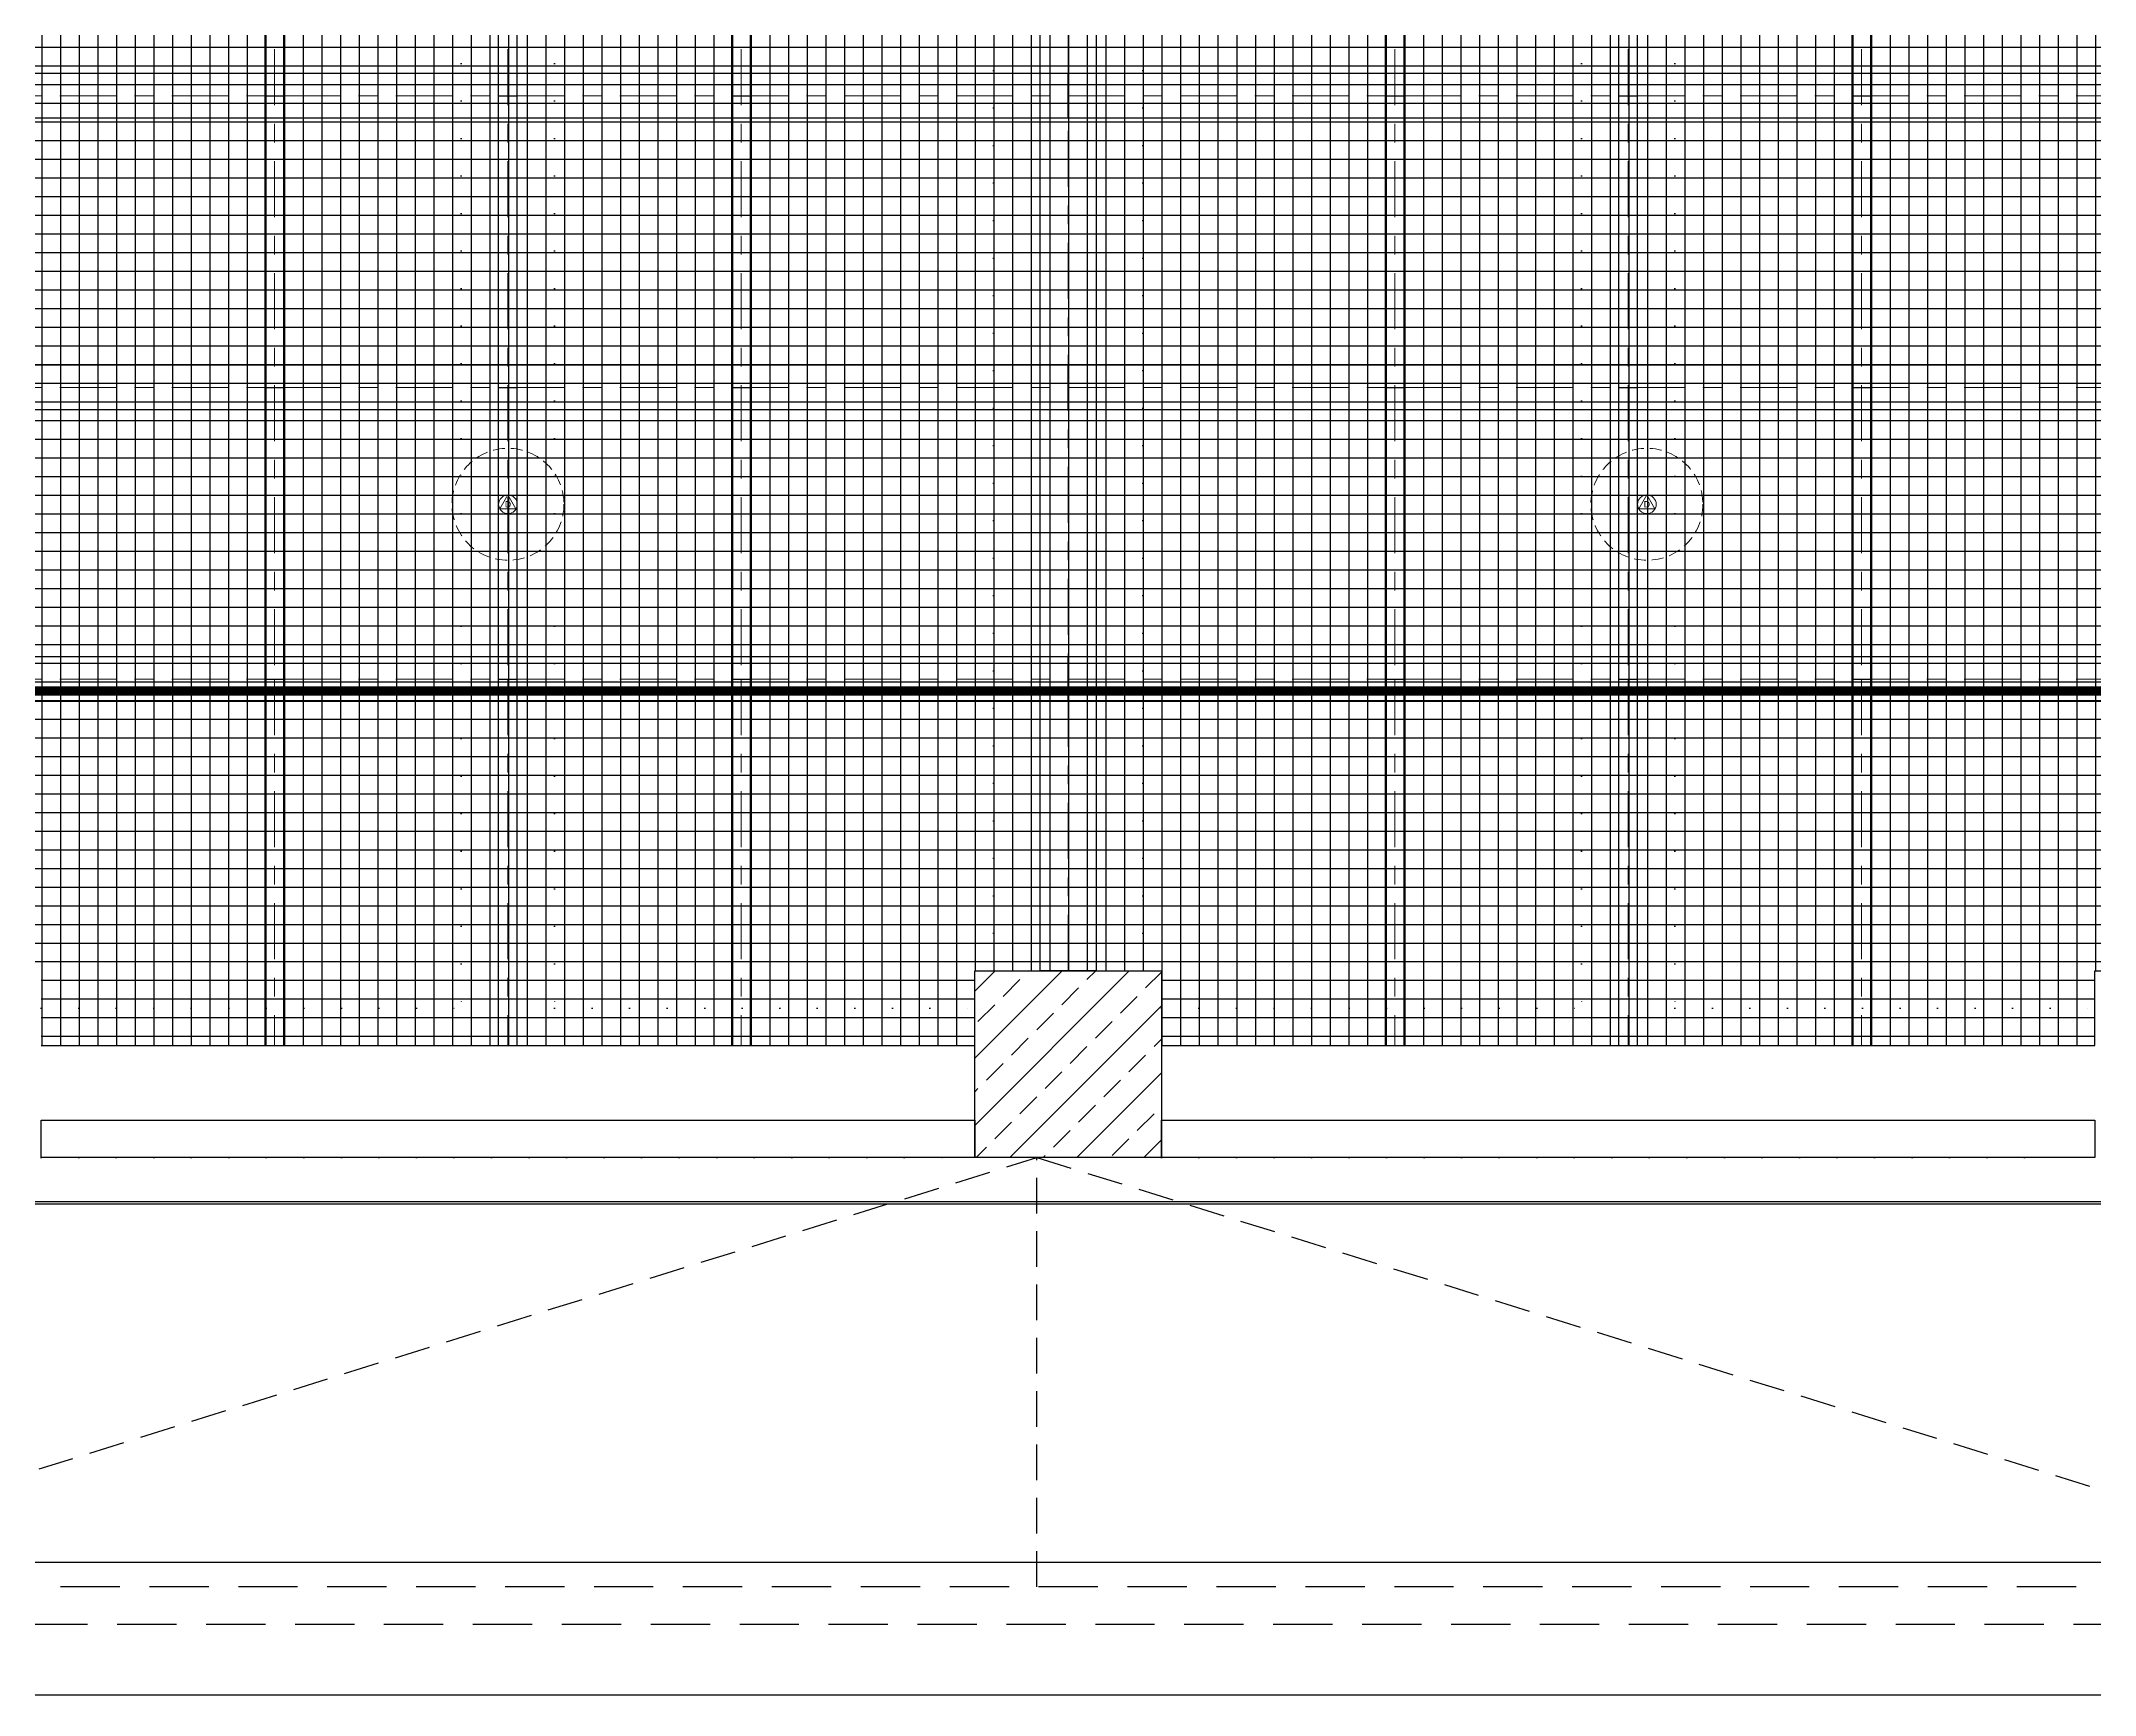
# Model space of a CAD drawing. Header units: centimetres. Extents: x 405564 to 502064, y 46284 to 60634.
# Drawn here: x 445350 to 446450, y 51795 to 52681 of the extents above; entities that cross this region are included whole.
import ezdxf
from ezdxf.enums import TextEntityAlignment as Align
from ezdxf.xclip import XClip

# ---------------------------------------------------------------- set-up
doc = ezdxf.new("R2010")
doc.units = ezdxf.units.CM
doc.header["$XCLIPFRAME"] = 0
for name, pattern in [('ACAD_ISO07W100', [3, 0, -3]), ('BORDER', [1.75, 0.5, -0.25, 0.5, -0.25, 0, -0.25]), ('DASHDOT', [25.4, 12.7, -6.35, 0, -6.35]), ('DOT', [0.25, 0, -0.25]), ('HIDDEN', [9.525, 6.35, -3.175]), ('XKITLINE03', [6, 3, -1, 1, -1])]:
    doc.linetypes.add(name, pattern=pattern)
doc.layers.get('0').update_dxf_attribs({"color": 8, "lineweight": 9})
for name, color, linetype, lineweight in [('---___EB_draft00_parselsiniri', 8, 'BORDER', 9), ('0-KRCN-AYDINLATMA-130426', 8, 'Continuous', 9), ('0-KRCN-MİMARİ-220526', 8, 'Continuous', 9)]:
    doc.layers.add(name, color=color, linetype=linetype, lineweight=lineweight)
for name, color, linetype in [('AS_DOS_TERAS_UST', 8, 'ACAD_ISO07W100'), ('AS_DUV_CIMENTO ESASLI PANEL CEPHE KAPLAMASI', 8, 'Continuous'), ('AS_DUV_GAZBETON', 8, 'Continuous'), ('AS_GOR_UZAK2', 8, 'Continuous'), ('AS_PRFL_CELIK', 8, 'Continuous'), ('AS_PRFL_CELIK AKS', 8, 'Continuous'), ('AS_PRFL_CELIK PLATFORM IZGARA', 8, 'Continuous'), ('AS_TA_BETONARME', 5, 'Continuous'), ('AS_TA_HIDDEN', 8, 'HIDDEN'), ('AS_TA_TARAMA', 8, 'Continuous'), ('AS_TES_SUZGEC', 171, 'Continuous')]:
    doc.layers.add(name, color=color, linetype=linetype)
doc.styles.add('2', font='arial.ttf', dxfattribs={"width": 0.9, "height": 200})

# ---------------------------------------------------------------- blocks, each defined once
blk = doc.blocks.new('KD')
at = {"layer": '0-KRCN-AYDINLATMA-130426'}
for p, q in [((0, 5), (-4.3, -2.5)), ((4.3, -2.5), (0, 5)), ((4.3, -2.5), (-4.3, -2.5))]:
    blk.add_line(p, q, dxfattribs=at)
at = {"layer": '0-KRCN-AYDINLATMA-130426', "linetype": 'HIDDEN'}
blk.add_circle((0, 0), 30, dxfattribs=at)
at = {"layer": '0-KRCN-AYDINLATMA-130426'}
blk.add_circle((0, 0), 5, dxfattribs=at)
at = {"layer": '0-KRCN-AYDINLATMA-130426', "style": '2'}
blk.add_text('D', height=3.36, dxfattribs=at).set_placement((0, 0), align=Align.MIDDLE_CENTER)
blk = doc.blocks.new('G$C27E741DA')
at = {"layer": '0-KRCN-AYDINLATMA-130426'}
for p in [(7535.7, 5298.5), (8145.7, 5298.5)]:
    blk.add_blockref('KD', p, dxfattribs=at)
blk = doc.blocks.new('PLATFORM IZGARASI VE KEDI YOLU YERLESIMI')
at = {"layer": 'AS_PRFL_CELIK PLATFORM IZGARA', "transparency": 33554687}
h = blk.add_hatch(dxfattribs=at)
h.set_pattern_fill('_USER', color=256, scale=10, double=1, pattern_type=0)
h.set_pattern_definition([(0, (-443149.746, -56832.563), (0, 10), []), (90, (-443149.746, -56832.563), (-10, 6e-16), [])])
h.paths.add_polyline_path([(1550, -2400), (1500, -2400), (1500, -2100), (1290, -2100), (1290, -1940), (720, -1940), (720, -2100), (1155, -2100), (1155, -2350), (50, -2350), (50, -4025), (220, -4025), (220, -4690), (900, -4690), (900, -4650), (1000, -4650), (1000, -4690), (1500, -4690), (1500, -4650), (1600, -4650), (1600, -4690), (2100, -4690), (2100, -4650), (2200, -4650), (2200, -4690), (2700, -4690), (2700, -4650), (2800, -4650), (2800, -4690), (3300, -4690), (3300, -4650), (3400, -4650), (3400, -4690), (3775, -4690), (3775, -4337.5), (3950, -4337.5), (3950, -4025), (3775, -4025), (3775, -3556.2), (3650, -3556.2), (2575, -3556.2), (2575, -3000), (2150, -3000), (2150, -2400), (2100, -2400), (2100, -2350), (1850, -2350), (1850, -2850), (1550, -2850)])
h.paths.add_polyline_path([(900, -3300), (1000, -3300), (1000, -3400), (900, -3400)], flags=16)
h.paths.add_polyline_path([(1500, -3300), (1600, -3300), (1600, -3400), (1500, -3400)], flags=16)
h.paths.add_polyline_path([(1550, -3556.2), (1850, -3556.2), (1850, -3868.7), (1550, -3868.7)], flags=16)
h.paths.add_polyline_path([(1975, -3150), (2150, -3150), (2150, -3300), (2100, -3300), (2100, -3350), (1975, -3350)], flags=16)
h.paths.add_polyline_path([(2150, -3868.7), (2575, -3868.7), (2575, -4025), (2150, -4025)], flags=16)
at = {"layer": 'AS_PRFL_CELIK PLATFORM IZGARA'}
blk.add_lwpolyline([(2200, -4690), (2700, -4690), (2700, -4650), (2800, -4650), (2800, -4690), (3300, -4690), (3300, -4650), (3400, -4650), (3400, -4690), (3775, -4690), (3775, -4337.5), (3950, -4337.5), (3950, -4025), (3775, -4025), (3775, -3556.2), (2575, -3556.2), (2575, -3000), (2150, -3000)], dxfattribs=at)
blk = doc.blocks.new('OPK-site-surrounding-R01')
at = {"layer": '---___EB_draft00_parselsiniri', "linetype": 'DASHDOT', "ltscale": 5, "const_width": 5, "flags": 128}
blk.add_lwpolyline([(-303.7, 52.5), (22545.3, 391.1), (23723.4, -711), (24047.6, -4450), (-299.9, -4450)], close=True, dxfattribs=at)
blk = doc.blocks.new('A$C48c69b65')
at = {"layer": 'AS_PRFL_CELIK'}
for p, q in [((2735, -4650), (2735, -3400)), ((2765, -3400), (2765, -4650)), ((2320, -4493.7), (2320, -3556.2)), ((2330, -4493.7), (2330, -3556.2)), ((2445, -4493.7), (2445, -3556.2)), ((2455, -4493.7), (2455, -3556.2)), ((2570, -4493.7), (2570, -3556.2)), ((2580, -4493.7), (2580, -3556.2)), ((2920, -4493.7), (2920, -3556.2)), ((2930, -4493.7), (2930, -3556.2)), ((3045, -4493.7), (3045, -3556.2)), ((3055, -4493.7), (3055, -3556.2)), ((3170, -4493.7), (3170, -3556.2)), ((3180, -4493.7), (3180, -3556.2)), ((7535, -4169.2), (950, -4169.2)), ((2750, -4193.2), (2750, -4169.2)), ((2320, -4181.2), (2330, -4181.2)), ((2445, -4181.2), (2455, -4181.2)), ((2570, -4181.2), (2580, -4181.2)), ((2920, -4181.2), (2930, -4181.2)), ((3045, -4181.2), (3055, -4181.2)), ((3170, -4181.2), (3180, -4181.2)), ((7535, -4193.2), (950, -4193.2)), ((7535, -4325.5), (950, -4325.5)), ((2750, -4349.5), (2750, -4325.5)), ((2320, -4337.5), (2330, -4337.5)), ((2445, -4337.5), (2455, -4337.5)), ((2570, -4337.5), (2580, -4337.5)), ((2920, -4337.5), (2930, -4337.5)), ((3045, -4337.5), (3055, -4337.5)), ((3170, -4337.5), (3180, -4337.5)), ((7535, -4349.5), (950, -4349.5)), ((7535, -4481.7), (950, -4481.7)), ((2750, -4505.7), (2750, -4481.7)), ((2320, -4690), (2320, -4493.7)), ((2320, -4493.7), (2330, -4493.7)), ((2320, -4493.7), (2330, -4493.7)), ((2330, -4690), (2330, -4493.7)), ((2445, -4690), (2445, -4493.7)), ((2445, -4493.7), (2455, -4493.7)), ((2445, -4493.7), (2455, -4493.7)), ((2455, -4690), (2455, -4493.7)), ((2570, -4690), (2570, -4493.7)), ((2570, -4493.7), (2580, -4493.7)), ((2570, -4493.7), (2580, -4493.7)), ((2580, -4690), (2580, -4493.7)), ((2920, -4690), (2920, -4493.7)), ((2920, -4493.7), (2930, -4493.7)), ((2920, -4493.7), (2930, -4493.7)), ((2930, -4690), (2930, -4493.7)), ((3045, -4690), (3045, -4493.7)), ((3045, -4493.7), (3055, -4493.7)), ((3045, -4493.7), (3055, -4493.7)), ((3055, -4690), (3055, -4493.7)), ((3170, -4690), (3170, -4493.7)), ((3170, -4493.7), (3180, -4493.7)), ((3170, -4493.7), (3180, -4493.7)), ((3180, -4690), (3180, -4493.7)), ((7535, -4505.7), (950, -4505.7)), ((2765, -4650), (2735, -4650)), ((2742.5, -4650), (2742.5, -4650)), ((2757.5, -4650), (2757.5, -4650)), ((2320, -4690), (2330, -4690)), ((2445, -4690), (2455, -4690)), ((2570, -4690), (2580, -4690)), ((2920, -4690), (2930, -4690)), ((3045, -4690), (3055, -4690)), ((3170, -4690), (3180, -4690))]:
    blk.add_line(p, q, dxfattribs=at)
at = {"layer": 'AS_PRFL_CELIK AKS', "linetype": 'XKITLINE03', "lineweight": 0, "ltscale": 10}
for p, q in [((2750, -4650), (2750, -3400)), ((2325, -3556.2), (2325, -4493.7)), ((2450, -3556.2), (2450, -4493.7)), ((2575, -3556.2), (2575, -4493.7)), ((2925, -3556.2), (2925, -4493.7)), ((3050, -3556.2), (3050, -4493.7)), ((3175, -3556.2), (3175, -4493.7)), ((50, -4181.2), (7535, -4181.2)), ((50, -4337.5), (7535, -4337.5)), ((50, -4493.7), (7535, -4493.7)), ((2325, -4493.7), (2325, -4690)), ((2450, -4493.7), (2450, -4690)), ((2575, -4493.7), (2575, -4690)), ((2925, -4493.7), (2925, -4690)), ((3050, -4493.7), (3050, -4690)), ((3175, -4493.7), (3175, -4690))]:
    blk.add_line(p, q, dxfattribs=at)
blk = doc.blocks.new('A$C6A10300A')
at = {"layer": 'AS_DOS_TERAS_UST', "linetype": 'DOT', "ltscale": 80}
for p, q in [((7285.68, -8551.45), (7785.68, -8551.45)), ((7885.68, -8551.45), (8385.68, -8551.45))]:
    blk.add_line(p, q, dxfattribs=at)
at = {"layer": 'AS_DUV_GAZBETON'}
for points in [[(7785.68, -8551.45), (7285.68, -8551.45), (7285.68, -8531.45), (7785.68, -8531.45)], [(8385.68, -8551.45), (7885.68, -8551.45), (7885.68, -8531.45), (8385.68, -8531.45)]]:
    blk.add_lwpolyline(points, close=True, dxfattribs=at)
at = {"layer": 'AS_GOR_UZAK2'}
blk.add_lwpolyline([(13160.68, -8768.45), (5160.68, -8768.45), (5160.68, -8839.45), (13160.68, -8839.45)], close=True, dxfattribs=at)
at = {"layer": 'AS_TA_HIDDEN', "ltscale": 5}
blk.add_lwpolyline([(5135.68, -8801.45), (13185.68, -8801.45), (13185.68, -8781.45), (5135.68, -8781.45)], close=True, dxfattribs=at)
at = {"layer": 'AS_TES_SUZGEC', "linetype": 'HIDDEN', "ltscale": 3}
blk.add_line((7819.01, -8781.45), (7819.01, -8551.45), dxfattribs=at)
for points in [[(6477.35, -8551.45), (7148.18, -8760.95), (7819.01, -8551.45)], [(7819.01, -8551.45), (8489.85, -8760.95), (9160.68, -8551.45)]]:
    blk.add_lwpolyline(points, dxfattribs=at)
at = {"layer": 'AS_PRFL_CELIK'}
blk.add_blockref('PLATFORM IZGARASI VE KEDI YOLU YERLESIMI', (5085.68, -3801.45), dxfattribs=at)
at = {"layer": 'AS_TA_TARAMA'}
h = blk.add_hatch(dxfattribs=at)
h.set_pattern_fill('ANSI33', color=256, scale=4, angle=180)
h.set_pattern_definition([(225, (17560.68, -7819.299), (17.96051, -17.96051), []), (225, (17542.72, -7819.299), (17.96051, -17.96051), [12.7, -6.35])])
h.paths.add_polyline_path([(7785.68, -8451.45), (7885.68, -8451.45), (7885.68, -8551.45), (7785.68, -8551.45)], flags=17)
at = {"layer": 'AS_DOS_TERAS_UST', "linetype": 'DOT', "ltscale": 80}
for p, q in [((7510.68, -7201.45), (7510.68, -8471.45)), ((7560.68, -7201.45), (7560.68, -8471.45)), ((7795.68, -8451.45), (7795.68, -7201.45)), ((7875.68, -8451.45), (7875.68, -7201.45)), ((8110.68, -7201.45), (8110.68, -8471.45)), ((8160.68, -7201.45), (8160.68, -8471.45)), ((7285.68, -8471.45), (7510.68, -8471.45)), ((7560.68, -8471.45), (7785.68, -8471.45)), ((7885.68, -8471.45), (8110.68, -8471.45)), ((8160.68, -8471.45), (8385.68, -8471.45))]:
    blk.add_line(p, q, dxfattribs=at)
at = {"layer": 'AS_DUV_CIMENTO ESASLI PANEL CEPHE KAPLAMASI'}
for points in [[(13310.68, -7608.45), (13310.68, -8826.45), (13160.68, -8826.45), (13160.68, -8576.45), (5160.68, -8576.45), (5160.68, -8826.45), (5060.68, -8826.45), (5060.68, -6076.45), (5360.68, -6076.45), (5360.68, -5626.45), (4960.68, -5626.45), (4960.68, -5146.45), (5060.68, -5146.45), (5060.68, -3776.45), (13440.68, -3776.45), (13440.68, -3808.95)], [(13309.43, -7608.45), (13309.43, -8825.2), (13161.93, -8825.2), (13161.93, -8575.2), (5159.43, -8575.2), (5159.43, -8825.2), (5061.93, -8825.2), (5061.93, -6077.7), (5361.93, -6077.7), (5361.93, -5625.2), (4961.93, -5625.2), (4961.93, -5147.7), (5061.93, -5147.7), (5061.93, -3777.7), (13439.43, -3777.7), (13439.43, -3808.95)]]:
    blk.add_lwpolyline(points, dxfattribs=at)
at = {"layer": 'AS_TA_BETONARME'}
blk.add_lwpolyline([(7785.68, -8451.45), (7885.68, -8451.45), (7885.68, -8551.45), (7785.68, -8551.45)], close=True, dxfattribs=at)
ref = blk.add_blockref('OPK-site-surrounding-R01', (5135.68, -3851.45))
XClip(ref).set_block_clipping_path([(-5135.679684336, -9648.5463532069), (26364.320315664, 3851.4536467931)])
blk.add_blockref('A$C48c69b65', (5085.68, -3801.45))

msp = doc.modelspace()

# ---------------------------------------------------------------- block references
at = {"layer": '0-KRCN-AYDINLATMA-130426'}
msp.add_blockref('G$C27E741DA', (438064.1, 47134), dxfattribs=at)

# ---------------------------------------------------------------- next in the draw order: block references
at = {"layer": '0-KRCN-MİMARİ-220526'}
msp.add_blockref('A$C6A10300A', (438064.1, 60634), dxfattribs=at)

doc.saveas('drawing.dxf')
